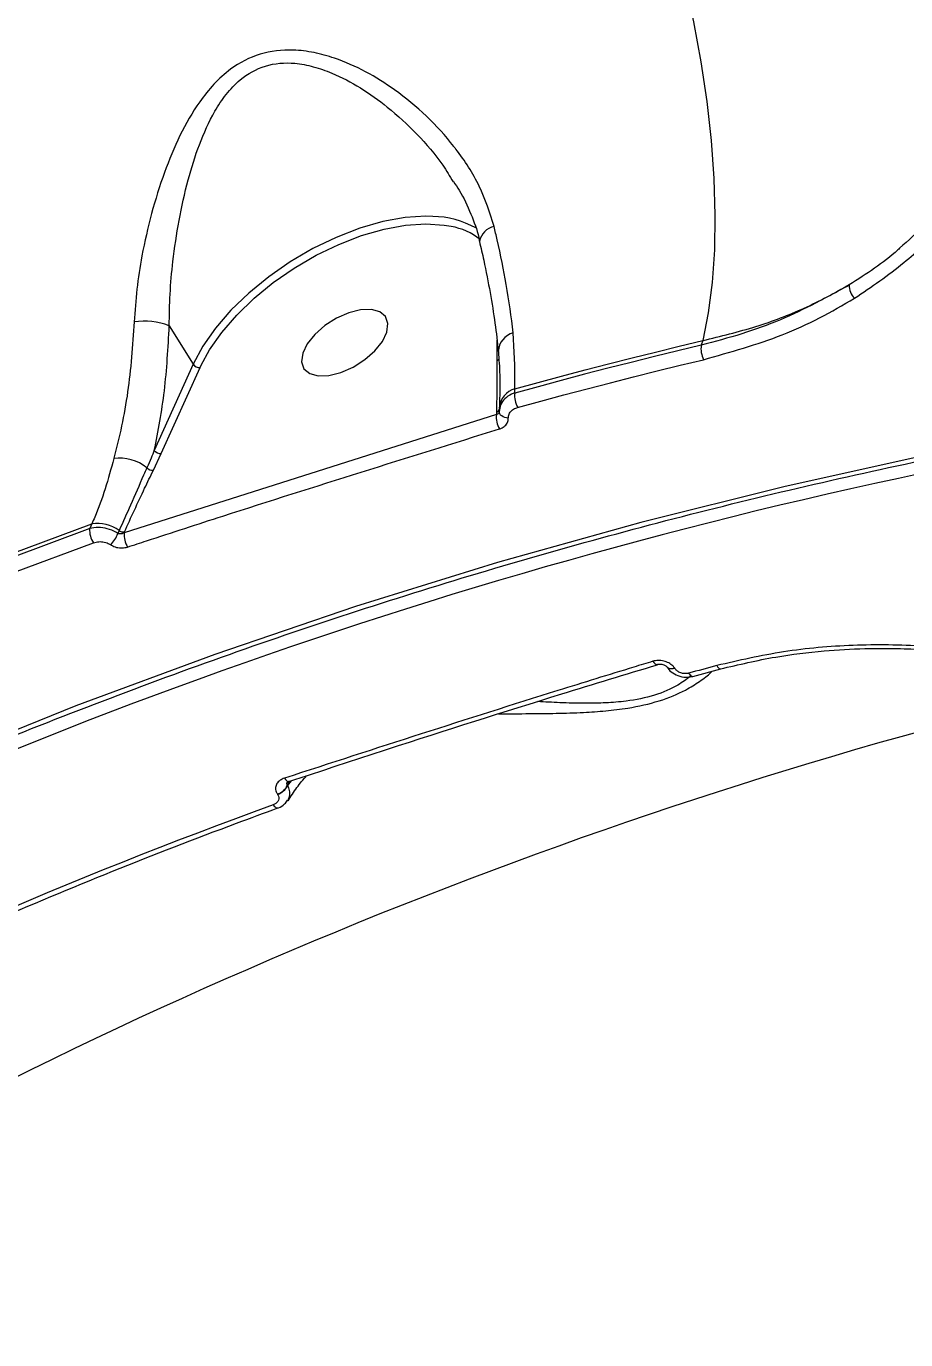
# Model space of a CAD drawing. Header units: millimetres. Extents: x -6879 to 7341, y -8047 to 7187.
# Drawn here: x -628.1 to -546.4, y 3357.6 to 3479.5 of the extents above; entities that cross this region are included whole.
import ezdxf

# ---------------------------------------------------------------- set-up
doc = ezdxf.new("R2010")
doc.units = ezdxf.units.MM
for name, color, linetype in [('DIKOM_ОБЪЕКТ', 7, 'Continuous'), ('DIKOM_РАЗМЕР_ЗОНА', 7, 'Continuous'), ('DIKOM_РАЗМЕР_ОБЪЕКТА', 7, 'Continuous')]:
    doc.layers.add(name, color=color, linetype=linetype)
doc.styles.add('style1', font='arial.ttf', dxfattribs={"width": 0.8})
doc.dimstyles.new('1-50', dxfattribs={"dimtxt": 300, "dimasz": 200, "dimexe": 100, "dimexo": 0, "dimgap": 100, "dimtad": 0, "dimdec": 0, "dimtxsty": 'style1', "dimcen": 0, "dimclrd": 7, "dimclre": 7, "dimadec": 1, "dimazin": 2, "dimtfac": 1, "dimtdec": 0, "dimtmove": 1, "dimatfit": 3, "dimfxl": 0, "dimlwd": 25, "dimlwe": 18, "dimarcsym": 0})

# ---------------------------------------------------------------- blocks, each defined once
blk = doc.blocks.new('*D20')
at = {"layer": 'Defpoints', "color": 0, "transparency": 16777216}
for p in [(-335.47, 4138.44), (-5198.79, -5966.88), (-1568.13, -5966.88)]:
    blk.add_point(p, dxfattribs=at)
at = {"layer": 'DIKOM_РАЗМЕР_ОБЪЕКТА', "color": 7, "lineweight": 18, "transparency": 16777216}
for p, q in [((-335.47, 4138.44), (-5298.79, 4138.44)), ((-1568.13, -5966.88), (-5298.79, -5966.88))]:
    blk.add_line(p, q, dxfattribs=at)
at = {"layer": 'DIKOM_РАЗМЕР_ОБЪЕКТА', "color": 7, "lineweight": 25, "transparency": 16777216}
for p, q in [((-5198.79, 3938.44), (-5198.79, -81.84)), ((-5198.79, -5766.88), (-5198.79, -1161.62))]:
    blk.add_line(p, q, dxfattribs=at)
at = {"layer": 'DIKOM_РАЗМЕР_ОБЪЕКТА', "color": 7, "transparency": 16777216}
for points in [[(-5232.12, 3938.44), (-5165.46, 3938.44), (-5198.79, 4138.44)], [(-5232.12, -5766.88), (-5165.46, -5766.88), (-5198.79, -5966.88)]]:
    blk.add_solid(points, dxfattribs=at)
at = {"layer": 'DIKOM_РАЗМЕР_ОБЪЕКТА', "color": 0, "transparency": 16777216, "insert": (-5198.79, -621.73), "char_height": 300, "attachment_point": 5, "rotation": 90, "style": 'style1'}
blk.add_mtext('10100', dxfattribs=at)
blk = doc.blocks.new('*D19')
at = {"layer": 'Defpoints', "color": 0, "transparency": 16777216}
for p in [(5624.04, 6094.27), (-4435.35, 2864.29), (5624.04, -2640.11)]:
    blk.add_point(p, dxfattribs=at)
at = {"layer": 'DIKOM_РАЗМЕР_ОБЪЕКТА', "color": 7, "lineweight": 18, "transparency": 16777216}
for p, q in [((-4435.35, 2864.29), (-4435.35, 6194.27)), ((5624.04, -2640.11), (5624.04, 6194.27))]:
    blk.add_line(p, q, dxfattribs=at)
at = {"layer": 'DIKOM_РАЗМЕР_ОБЪЕКТА', "color": 7, "lineweight": 25, "transparency": 16777216}
for p, q in [((-4235.35, 6094.27), (2113.67, 6094.27)), ((5424.04, 6094.27), (3193.46, 6094.27))]:
    blk.add_line(p, q, dxfattribs=at)
at = {"layer": 'DIKOM_РАЗМЕР_ОБЪЕКТА', "color": 7, "transparency": 16777216}
for points in [[(-4235.35, 6127.6), (-4235.35, 6060.94), (-4435.35, 6094.27)], [(5424.04, 6127.6), (5424.04, 6060.94), (5624.04, 6094.27)]]:
    blk.add_solid(points, dxfattribs=at)
at = {"layer": 'DIKOM_РАЗМЕР_ОБЪЕКТА', "color": 0, "transparency": 16777216, "insert": (2653.56, 6094.27), "char_height": 300, "attachment_point": 5, "style": 'style1'}
blk.add_mtext('10100', dxfattribs=at)
blk = doc.blocks.new('*D18')
at = {"layer": 'Defpoints', "color": 0, "transparency": 16777216}
for p in [(-342.29, 5666.7), (-6681.79, -8047.27), (-1651.48, -8047.27)]:
    blk.add_point(p, dxfattribs=at)
at = {"layer": 'DIKOM_РАЗМЕР_ЗОНА', "color": 7, "lineweight": 18, "transparency": 16777216}
for p, q in [((-342.29, 5666.7), (-6781.79, 5666.7)), ((-1651.48, -8047.27), (-6781.79, -8047.27))]:
    blk.add_line(p, q, dxfattribs=at)
at = {"layer": 'DIKOM_РАЗМЕР_ЗОНА', "color": 7, "lineweight": 25, "transparency": 16777216}
for p, q in [((-6681.79, 5466.7), (-6681.79, -340.84)), ((-6681.79, -7847.27), (-6681.79, -1420.62))]:
    blk.add_line(p, q, dxfattribs=at)
at = {"layer": 'DIKOM_РАЗМЕР_ЗОНА', "color": 7, "transparency": 16777216}
for points in [[(-6715.12, 5466.7), (-6648.46, 5466.7), (-6681.79, 5666.7)], [(-6715.12, -7847.27), (-6648.46, -7847.27), (-6681.79, -8047.27)]]:
    blk.add_solid(points, dxfattribs=at)
at = {"layer": 'DIKOM_РАЗМЕР_ЗОНА', "color": 0, "transparency": 16777216, "insert": (-6681.79, -880.73), "char_height": 300, "attachment_point": 5, "rotation": 90, "style": 'style1'}
blk.add_mtext('13700', dxfattribs=at)
blk = doc.blocks.new('*D17')
at = {"layer": 'Defpoints', "color": 0, "transparency": 16777216}
for p in [(-5935.35, 6990.27), (-5935.35, 998.27), (7340.79, -2830.86)]:
    blk.add_point(p, dxfattribs=at)
at = {"layer": 'DIKOM_РАЗМЕР_ЗОНА', "color": 7, "lineweight": 18, "transparency": 16777216}
for p, q in [((-5935.35, 998.27), (-5935.35, 7090.27)), ((7340.79, -2830.86), (7340.79, 7090.27))]:
    blk.add_line(p, q, dxfattribs=at)
at = {"layer": 'DIKOM_РАЗМЕР_ЗОНА', "color": 7, "lineweight": 25, "transparency": 16777216}
for p, q in [((-5735.35, 6990.27), (2016.67, 6990.27)), ((7140.79, 6990.27), (3096.46, 6990.27))]:
    blk.add_line(p, q, dxfattribs=at)
at = {"layer": 'DIKOM_РАЗМЕР_ЗОНА', "color": 7, "transparency": 16777216}
for points in [[(-5735.35, 7023.6), (-5735.35, 6956.94), (-5935.35, 6990.27)], [(7140.79, 7023.6), (7140.79, 6956.94), (7340.79, 6990.27)]]:
    blk.add_solid(points, dxfattribs=at)
at = {"layer": 'DIKOM_РАЗМЕР_ЗОНА', "color": 0, "transparency": 16777216, "insert": (2556.56, 6990.27), "char_height": 300, "attachment_point": 5, "style": 'style1'}
blk.add_mtext('13300', dxfattribs=at)

msp = doc.modelspace()

# ---------------------------------------------------------------- linework, layer by layer
at = {"layer": 'DIKOM_ОБЪЕКТ', "color": 7, "linetype": 'Continuous', "lineweight": 15}
for p, q in [((-614.8, 3451.72), (-612.58, 3448.14)), ((-584.37, 3450.41), (-584.39, 3449.83)), ((-584.39, 3449.83), (-584.39, 3448.47)), ((-565.27, 3450.35), (-565.41, 3449.92)), ((-612.58, 3448.14), (-616.19, 3440.14)), ((-615.55, 3439.85), (-611.94, 3447.85)), ((-611.94, 3447.85), (-611.85, 3448.05)), ((-582.72, 3445.47), (-582.71, 3445.87)), ((-584.43, 3443.69), (-584.43, 3443.47)), ((-584.15, 3444.11), (-584.16, 3443.8)), ((-584.43, 3443.47), (-619, 3432.49)), ((-616.28, 3438.3), (-615.55, 3439.85)), ((-621.99, 3433.34), (-622.19, 3432.88)), ((-619.45, 3432.71), (-619.58, 3432.43)), ((-619, 3432.49), (-618.96, 3432.57)), ((-569.49, 3420.26), (-569.47, 3420.27)), ((-568.59, 3420.04), (-568.57, 3420.01)), ((-567.86, 3419.9), (-567.87, 3419.91)), ((-566.19, 3419.15), (-563.58, 3419.86)), ((-603.82, 3409.04), (-603.67, 3409.42)), ((-603.49, 3409.46), (-603.81, 3409.02)), ((-604.76, 3408.22), (-604.75, 3408.2)), ((-603.81, 3409.02), (-603.82, 3409.04)), ((-604.71, 3406.94), (-604.7, 3406.94))]:
    msp.add_line(p, q, dxfattribs=at)
at = {"layer": 'DIKOM_ОБЪЕКТ', "color": 7, "linetype": 'Continuous', "lineweight": 15, "flags": 128}
for points in [[(-572.88, 3501.13), (-571.5, 3497.91), (-570.21, 3494.52), (-569.01, 3491), (-567.93, 3487.38), (-566.96, 3483.69), (-566.13, 3479.96), (-565.43, 3476.23), (-564.88, 3472.54), (-564.48, 3468.92), (-564.22, 3465.39), (-564.13, 3462), (-564.18, 3458.77), (-564.4, 3455.73), (-564.76, 3452.92), (-565.27, 3450.35)], [(-590.32, 3461.88), (-590.98, 3461.89), (-592.91, 3461.76), (-594.97, 3461.39), (-597.12, 3460.77), (-599.3, 3459.93), (-601.46, 3458.89), (-603.57, 3457.66), (-605.57, 3456.27), (-607.42, 3454.76), (-609.08, 3453.16), (-610.52, 3451.49), (-611.69, 3449.81), (-612.58, 3448.14)], [(-611.85, 3448.05), (-611.07, 3449.47), (-609.93, 3451.1), (-608.54, 3452.71), (-606.93, 3454.27), (-605.14, 3455.73), (-603.2, 3457.08), (-601.15, 3458.27), (-599.05, 3459.28), (-596.94, 3460.1), (-594.86, 3460.69), (-592.86, 3461.06), (-590.99, 3461.19), (-589.27, 3461.07), (-588.63, 3460.96)], [(-598.86, 3447.38), (-597.72, 3447.89), (-596.64, 3448.58), (-595.71, 3449.4), (-595.01, 3450.27), (-594.59, 3451.14), (-594.49, 3451.93), (-594.71, 3452.58), (-595.24, 3453.02), (-596.03, 3453.24), (-597.03, 3453.21), (-598.14, 3452.92), (-599.28, 3452.42), (-600.36, 3451.73), (-601.29, 3450.91), (-601.99, 3450.03), (-602.41, 3449.17), (-602.51, 3448.38), (-602.29, 3447.73), (-601.76, 3447.28), (-600.97, 3447.07), (-599.98, 3447.1), (-598.86, 3447.38)], [(-565.41, 3449.92), (-567.58, 3449.4), (-569.75, 3448.86), (-571.92, 3448.32), (-574.08, 3447.77), (-576.25, 3447.21), (-578.41, 3446.64), (-580.56, 3446.06), (-582.72, 3445.47)], [(-582.71, 3445.87), (-580.54, 3446.46), (-578.37, 3447.04), (-576.19, 3447.62), (-574.01, 3448.18), (-571.83, 3448.74), (-569.65, 3449.28), (-567.46, 3449.82), (-565.27, 3450.35)], [(-582.45, 3444.14), (-580.3, 3444.72), (-578.15, 3445.3), (-576, 3445.87), (-573.84, 3446.43), (-571.68, 3446.98), (-569.51, 3447.52), (-567.35, 3448.05), (-565.18, 3448.57)], [(-503.03, 3446.56), (-516.79, 3444.67), (-530.48, 3442.42), (-544.09, 3439.79), (-557.6, 3436.8), (-571.01, 3433.44), (-584.32, 3429.72), (-597.5, 3425.64), (-610.56, 3421.2), (-623.48, 3416.41), (-636.26, 3411.26), (-648.89, 3405.77), (-661.35, 3399.93), (-673.65, 3393.75), (-685.77, 3387.23), (-697.7, 3380.38), (-709.44, 3373.2), (-720.99, 3365.7), (-732.32, 3357.88), (-743.44, 3349.74), (-754.34, 3341.3), (-765, 3332.55)], [(-583.32, 3443.13), (-583.49, 3443.16), (-583.65, 3443.2), (-583.8, 3443.26), (-583.93, 3443.34), (-584.03, 3443.43), (-584.1, 3443.53), (-584.15, 3443.63), (-584.16, 3443.74)], [(-679.81, 3408.18), (-672.76, 3411.71), (-665.66, 3415.13), (-658.51, 3418.44), (-651.3, 3421.64), (-644.04, 3424.73), (-636.74, 3427.71), (-629.39, 3430.58), (-621.99, 3433.34)], [(-622.19, 3432.88), (-629.55, 3430.13), (-636.87, 3427.28), (-644.13, 3424.31), (-651.35, 3421.24), (-658.52, 3418.05), (-665.64, 3414.76), (-672.71, 3411.35), (-679.72, 3407.84)], [(-679.24, 3406.59), (-672.24, 3410.09), (-665.19, 3413.49), (-658.09, 3416.77), (-650.93, 3419.95), (-643.73, 3423.02), (-636.48, 3425.98), (-629.18, 3428.83), (-621.84, 3431.57)], [(-569.89, 3420.56), (-569.8, 3420.44), (-569.71, 3420.35), (-569.62, 3420.29), (-569.54, 3420.26), (-569.49, 3420.26)], [(-567.87, 3419.91), (-568.02, 3419.88), (-568.16, 3419.86), (-568.29, 3419.87), (-568.41, 3419.9), (-568.5, 3419.95), (-568.57, 3420.02), (-568.59, 3420.04)], [(-567.86, 3419.9), (-568.01, 3419.86), (-568.15, 3419.85), (-568.28, 3419.85), (-568.4, 3419.88), (-568.49, 3419.93), (-568.56, 3420), (-568.58, 3420.02)], [(-566.58, 3419.46), (-566.5, 3419.35), (-566.43, 3419.26), (-566.35, 3419.2), (-566.28, 3419.16), (-566.22, 3419.15), (-566.19, 3419.15)], [(-604.1, 3409.71), (-604.01, 3409.59), (-603.93, 3409.5), (-603.84, 3409.44), (-603.76, 3409.41), (-603.71, 3409.41)], [(-605.14, 3407.23), (-605.05, 3407.12), (-604.97, 3407.04), (-604.89, 3406.98), (-604.81, 3406.94), (-604.75, 3406.93), (-604.71, 3406.94)]]:
    msp.add_lwpolyline(points, dxfattribs=at)
at = {"layer": 'DIKOM_ОБЪЕКТ', "color": 7, "linetype": 'Continuous', "lineweight": 15}
for centre, radius, start, end in [((-590.49, 3453.32), 8.56, 61.0004, 88.8143), ((-589.85, 3454.63), 6.44, 52.4145, 79.0492), ((-584.28, 3459.24), 1.74, 102.0849, 169.4507), ((-550.17, 3455.38), 1.49, 174.7483, 227.8007), ((-617.11, 3445.77), 6.38, 68.8411, 98.5642), ((-582.35, 3449.24), 1.9, 105.6398, 177.2353), ((-563.19, 3449.6), 2.24, 171.8157, 207.3375), ((-584.57, 3448.91), 0.475, 291.7032, 322.5481), ((-612.02, 3448.52), 0.675, 214.1635, 277.3665), ((-442.3, 2950.01), 498.67, 96.923, 130.1129), ((-582.14, 3443.93), 2.02, 106.2804, 175.0134), ((-580.52, 3445.21), 2.21, 173.2956, 209.1988), ((-584.55, 3444.07), 0.401, 288.1446, 355.1952), ((-582.32, 3443.24), 2.12, 173.8668, 211.3116), ((-615.63, 3440.52), 0.675, 214.1673, 277.3786), ((-619.41, 3435.34), 4.08, 51.6201, 97.6639), ((-616.34, 3439), 0.698, 220.4272, 275.3298), ((-620.05, 3432.75), 2.15, 176.755, 213.5219), ((-621.47, 3430), 3.37, 53.2554, 98.8742), ((-619.05, 3433.25), 0.677, 232.9893, 277.243), ((-622.63, 3433.6), 3.27, 317.049, 339.0691), ((-616.76, 3432.34), 2.24, 176.1202, 211.4519), ((-436.59, 2941.66), 495.16, 104.9061, 105.2192), ((-419.25, 2959.33), 471.81, 104.8843, 122.1516), ((-605.23, 3409.7), 1.55, 287.4309, 335.0587), ((-605.21, 3409.68), 1.55, 287.4319, 335.0607), ((-439.49, 2951.3), 485.09, 109.967, 117.0688)]:
    msp.add_arc(centre, radius, start, end, dxfattribs=at)
for points, knots in [([(-489.08, 4127.55), (-490.59, 4126.66), (-494.65, 4124.25), (-501.09, 4119.29), (-508.29, 4112.38), (-515.29, 4104.17), (-522.04, 4094.64), (-528.51, 4083.81), (-534.57, 4071.9), (-540.2, 4058.98), (-545.4, 4045.14), (-550.25, 4030.15), (-554.73, 4014.02), (-558.81, 3996.78), (-562.4, 3978.8), (-565.49, 3960.16), (-568.1, 3940.97), (-570.27, 3920.89), (-571.98, 3899.98), (-573.2, 3878.27), (-573.9, 3856.51), (-574.11, 3834.8), (-573.87, 3813.23), (-573.18, 3791.2), (-572.02, 3768.75), (-570.39, 3745.95), (-568.3, 3722.98), (-565.74, 3699.93), (-562.71, 3676.84), (-559.21, 3653.67), (-555.22, 3630.47), (-550.74, 3607.33), (-545.89, 3584.77), (-540.67, 3562.84), (-535.12, 3541.59), (-529.16, 3520.69), (-522.79, 3500.2), (-516.01, 3480.25), (-509.41, 3462.33), (-504.99, 3451.4), (-503.03, 3446.56)], [0, 0, 0, 0, 0.015652, 0.042167, 0.068704, 0.09522, 0.122506, 0.149814, 0.177101, 0.203617, 0.230153, 0.256669, 0.283955, 0.311264, 0.33855, 0.365066, 0.391602, 0.418118, 0.445404, 0.472713, 0.499999, 0.52556, 0.55114, 0.576701, 0.602949, 0.629218, 0.655467, 0.681983, 0.708519, 0.735035, 0.762321, 0.78963, 0.816916, 0.843432, 0.869969, 0.896485, 0.923771, 0.951079, 0.978366, 1, 1, 1, 1]), ([(-551.17, 3454.27), (-549.6, 3455.34), (-546.69, 3457.3), (-543.16, 3460.74), (-540.32, 3464.3), (-538.03, 3468.18), (-536.33, 3472.32), (-535.21, 3476.69), (-534.68, 3481.24), (-534.78, 3485.94), (-535.42, 3490.72), (-536.34, 3493.91), (-536.8, 3495.51)], [0, 0, 0, 0, 0.116681, 0.215085, 0.313797, 0.4122, 0.510062, 0.608227, 0.706085, 0.803954, 0.902133, 1, 1, 1, 1]), ([(-537.51, 3495.88), (-536.87, 3493.56), (-535.91, 3490.05), (-535.5, 3485.41), (-535.49, 3480.83), (-536.15, 3476.4), (-537.46, 3472.21), (-539.21, 3468.18), (-541.6, 3464.46), (-544.5, 3461.13), (-546.17, 3459.64), (-546.98, 3458.92)], [0, 0, 0, 0, 0.164738, 0.249569, 0.334404, 0.49926, 0.584127, 0.668989, 0.834935, 0.920361, 1, 1, 1, 1]), ([(-584.64, 3460.94), (-585.04, 3462.2), (-585.85, 3464.73), (-587.41, 3467.12), (-589.08, 3469.29), (-590.86, 3471.25), (-593.65, 3473.55), (-596.53, 3475.37), (-599.07, 3476.5), (-601.35, 3477.13), (-603.69, 3477.43), (-606.43, 3477.12), (-608.9, 3475.83), (-610.69, 3474.19), (-612.31, 3472.15), (-613.87, 3469.42), (-615.32, 3465.91), (-616.5, 3462.15), (-617.32, 3458.5), (-617.85, 3455.11), (-617.99, 3453.09), (-618.06, 3452.08)], [0, 0, 0, 0, 0.072692, 0.145523, 0.151132, 0.217331, 0.283541, 0.337715, 0.391816, 0.425489, 0.459109, 0.513453, 0.567938, 0.604496, 0.641122, 0.702963, 0.764912, 0.830904, 0.896871, 0.948453, 1, 1, 1, 1]), ([(-614.8, 3451.72), (-614.79, 3452.7), (-614.76, 3454.67), (-614.46, 3457.95), (-613.93, 3461.52), (-613.12, 3465.17), (-612.05, 3468.59), (-610.86, 3471.25), (-609.55, 3473.24), (-608.08, 3474.81), (-605.94, 3476.03), (-603.48, 3476.22), (-601.4, 3475.82), (-599.33, 3475.09), (-597, 3473.85), (-594.33, 3471.94), (-591.76, 3469.54), (-589.68, 3467.19), (-588.76, 3465.61), (-588.45, 3465.09)], [0, 0, 0, 0, 0.059682, 0.12035, 0.196563, 0.274143, 0.344092, 0.415452, 0.455052, 0.495629, 0.553282, 0.610854, 0.647262, 0.684597, 0.745609, 0.80786, 0.88425, 0.961956, 1, 1, 1, 1]), ([(-588.4, 3465.11), (-588.23, 3464.84), (-587.58, 3463.88), (-586.79, 3462.14), (-586.17, 3460.53), (-586.02, 3459.67), (-586, 3459.54)], [0, 0, 0, 0, 0.153211, 0.554142, 0.93547, 1, 1, 1, 1]), ([(-582.86, 3451.07), (-583.05, 3452.53), (-583.4, 3455.25), (-584.11, 3458.68), (-584.54, 3460.53), (-584.64, 3460.94)], [0, 0, 0, 0, 0.4786902, 0.8843832, 1, 1, 1, 1]), ([(-586, 3459.55), (-585.86, 3458.96), (-585.48, 3457.33), (-585, 3454.78), (-584.53, 3451.94), (-584.34, 3450.2), (-584.25, 3449.34)], [0, 0, 0, 0, 0.158621, 0.440856, 0.722708, 1, 1, 1, 1]), ([(-546.98, 3458.92), (-547.04, 3458.87), (-548.42, 3457.58), (-550.07, 3456.53), (-551.66, 3455.52)], [0, 0, 0, 0, 0.0416619, 1, 1, 1, 1]), ([(-551.66, 3455.52), (-553.73, 3454.37), (-556.88, 3452.63), (-561.62, 3450.92), (-564.14, 3450.25), (-565.41, 3449.92)], [0, 0, 0, 0, 0.492816, 0.74641, 1, 1, 1, 1]), ([(-565.27, 3450.35), (-563.6, 3450.75), (-560.32, 3451.55), (-555.75, 3453.29), (-553.03, 3454.77), (-551.66, 3455.52)], [0, 0, 0, 0, 0.339549, 0.667768, 1, 1, 1, 1]), ([(-565.18, 3448.57), (-562.7, 3449.27), (-558.94, 3450.33), (-554.37, 3452.41), (-552.24, 3453.65), (-551.17, 3454.27)], [0, 0, 0, 0, 0.492767, 0.746379, 1, 1, 1, 1]), ([(-618.06, 3452.08), (-618.21, 3449.88), (-618.53, 3445.42), (-619.43, 3441.35), (-619.95, 3439.4), (-619.95, 3439.39)], [0, 0, 0, 0, 0.4913931, 0.9970623, 1, 1, 1, 1]), ([(-616.19, 3440.14), (-615.84, 3441.95), (-615.13, 3445.62), (-614.91, 3449.67), (-614.8, 3451.72)], [0, 0, 0, 0, 0.494766, 1, 1, 1, 1]), ([(-582.71, 3445.87), (-582.71, 3446.05), (-582.68, 3447.61), (-582.77, 3449.45), (-582.86, 3451.07)], [0, 0, 0, 0, 0.117868, 1, 1, 1, 1]), ([(-584.39, 3448.47), (-584.38, 3447.31), (-584.37, 3445.72), (-584.42, 3444.11), (-584.43, 3443.69)], [0, 0, 0, 0, 0.735304, 1, 1, 1, 1]), ([(-584.24, 3449.33), (-584.19, 3448.6), (-584.07, 3447), (-584.12, 3445.23), (-584.15, 3444.31), (-584.15, 3444.13)], [0, 0, 0, 0, 0.401931, 0.88109, 1, 1, 1, 1]), ([(-764.38, 3332.34), (-762.69, 3333.75), (-757.79, 3337.85), (-749.53, 3344.44), (-739.54, 3352.04), (-729.37, 3359.37), (-719.01, 3366.44), (-708.49, 3373.25), (-697.8, 3379.79), (-686.95, 3386.05), (-675.95, 3392.04), (-664.79, 3397.76), (-653.5, 3403.19), (-642.07, 3408.33), (-630.51, 3413.19), (-618.82, 3417.75), (-607.02, 3422.03), (-595.11, 3426.01), (-583.09, 3429.69), (-570.98, 3433.07), (-558.77, 3436.15), (-546.48, 3438.93), (-534.12, 3441.4), (-521.68, 3443.56), (-511.2, 3445.13), (-504.86, 3445.94), (-502.7, 3446.21)], [0, 0, 0, 0, 0.022818, 0.066219, 0.10962, 0.153022, 0.196424, 0.239825, 0.283227, 0.326629, 0.370031, 0.413432, 0.456834, 0.500236, 0.543637, 0.587039, 0.630441, 0.673843, 0.717244, 0.760645, 0.804047, 0.847448, 0.890849, 0.93425, 0.97765, 1, 1, 1, 1]), ([(-582.72, 3445.47), (-582.82, 3445.44), (-583.17, 3445.31), (-583.67, 3444.97), (-584.09, 3444.4), (-584.14, 3443.96), (-584.16, 3443.74)], [0, 0, 0, 0, 0.120985, 0.414449, 0.706942, 1, 1, 1, 1]), ([(-584.16, 3443.74), (-584.17, 3443.7), (-584.18, 3443.61), (-584.26, 3443.52), (-584.35, 3443.48), (-584.42, 3443.47), (-584.43, 3443.47)], [0, 0, 0, 0, 0.292896, 0.592404, 0.900792, 1, 1, 1, 1]), ([(-583.32, 3443.13), (-583.3, 3443.26), (-583.27, 3443.53), (-583.02, 3443.86), (-582.72, 3444.05), (-582.51, 3444.12), (-582.45, 3444.14)], [0, 0, 0, 0, 0.292774, 0.585138, 0.878814, 1, 1, 1, 1]), ([(-584.14, 3442.14), (-584.09, 3442.15), (-583.9, 3442.22), (-583.61, 3442.41), (-583.36, 3442.74), (-583.33, 3443), (-583.32, 3443.13)], [0, 0, 0, 0, 0.0963871, 0.3986055, 0.6991124, 1, 1, 1, 1]), ([(-618.68, 3431.17), (-618.08, 3431.36), (-615.13, 3432.33), (-603.6, 3436.08), (-592.69, 3439.47), (-584.14, 3442.14)], [0, 0, 0, 0, 0.051225, 0.256126, 1, 1, 1, 1]), ([(-616.19, 3440.14), (-616.29, 3439.91), (-616.51, 3439.37), (-616.74, 3438.84), (-616.87, 3438.54)], [0, 0, 0, 0, 0.440368, 1, 1, 1, 1]), ([(-619.95, 3439.39), (-620.21, 3438.44), (-620.74, 3436.53), (-621.44, 3434.57), (-621.9, 3433.54), (-621.99, 3433.34)], [0, 0, 0, 0, 0.443888, 0.891115, 1, 1, 1, 1]), ([(-616.87, 3438.54), (-616.98, 3438.31), (-617.49, 3437.14), (-618.35, 3435.18), (-619.1, 3433.49), (-619.45, 3432.71)], [0, 0, 0, 0, 0.117893, 0.589479, 1, 1, 1, 1]), ([(-618.96, 3432.57), (-618.35, 3433.93), (-617.48, 3435.83), (-616.55, 3437.74), (-616.28, 3438.3)], [0, 0, 0, 0, 0.708828, 1, 1, 1, 1]), ([(-619.58, 3432.43), (-619.64, 3432.47), (-619.93, 3432.66), (-620.55, 3432.91), (-621.41, 3433.04), (-621.93, 3432.93), (-622.19, 3432.88)], [0, 0, 0, 0, 0.0814316, 0.3858083, 0.6936734, 1, 1, 1, 1]), ([(-621.84, 3431.57), (-621.68, 3431.61), (-621.36, 3431.7), (-620.83, 3431.64), (-620.45, 3431.51), (-620.27, 3431.4), (-620.24, 3431.38)], [0, 0, 0, 0, 0.307808, 0.615892, 0.919123, 1, 1, 1, 1]), ([(-620.24, 3431.38), (-620.21, 3431.36), (-620.05, 3431.26), (-619.7, 3431.12), (-619.17, 3431.05), (-618.84, 3431.13), (-618.68, 3431.17)], [0, 0, 0, 0, 0.052425, 0.364968, 0.682787, 1, 1, 1, 1]), ([(-619, 3432.49), (-619.06, 3432.46), (-619.18, 3432.4), (-619.38, 3432.38), (-619.51, 3432.4), (-619.57, 3432.43), (-619.58, 3432.43)], [0, 0, 0, 0, 0.334403, 0.654785, 0.951839, 1, 1, 1, 1]), ([(-496.19, 3397), (-497.23, 3398.4), (-499.32, 3401.2), (-503.37, 3405.2), (-508.01, 3408.96), (-513.24, 3412.39), (-518.96, 3415.41), (-525.07, 3417.94), (-531.47, 3419.93), (-538.06, 3421.32), (-544.72, 3422.07), (-551.33, 3422.14), (-557.82, 3421.58), (-561.91, 3420.63), (-563.96, 3420.16)], [0, 0, 0, 0, 0.083619, 0.167167, 0.250419, 0.333854, 0.417304, 0.50049, 0.583739, 0.667139, 0.750459, 0.833396, 0.91663, 1, 1, 1, 1]), ([(-563.62, 3419.85), (-561.92, 3420.25), (-558.79, 3421), (-554.27, 3421.54), (-550.49, 3421.76), (-547.37, 3421.77), (-544.66, 3421.65), (-540.31, 3421.3), (-534.15, 3420.32), (-527.24, 3418.39), (-521.46, 3416.17), (-516.86, 3413.99), (-513.37, 3412.02), (-510.72, 3410.34), (-508.5, 3408.81), (-505.87, 3406.81), (-502.86, 3404.18), (-499.63, 3400.9), (-497.79, 3398.43), (-496.8, 3397.1)], [0, 0, 0, 0, 0.070177, 0.129735, 0.178604, 0.217131, 0.249345, 0.282173, 0.382648, 0.484138, 0.552, 0.618975, 0.681522, 0.710898, 0.746111, 0.792425, 0.849963, 0.919286, 1, 1, 1, 1]), ([(-569.89, 3420.56), (-570.48, 3420.38), (-573.42, 3419.48), (-584.8, 3415.97), (-595.63, 3412.46), (-604.1, 3409.71)], [0, 0, 0, 0, 0.051709, 0.258551, 1, 1, 1, 1]), ([(-567.87, 3419.91), (-567.92, 3419.99), (-568.06, 3420.17), (-568.41, 3420.42), (-568.88, 3420.6), (-569.41, 3420.67), (-569.73, 3420.6), (-569.89, 3420.56)], [0, 0, 0, 0, 0.134239, 0.346962, 0.563203, 0.781726, 1, 1, 1, 1]), ([(-603.7, 3409.39), (-600.64, 3410.4), (-592.18, 3413.19), (-580.77, 3416.81), (-572.44, 3419.34), (-569.48, 3420.24)], [0, 0, 0, 0, 0.267446, 0.739725, 1, 1, 1, 1]), ([(-584.22, 3415.67), (-583.27, 3415.68), (-581.56, 3415.7), (-578.88, 3415.72), (-576.52, 3415.79), (-574.28, 3415.94), (-571.89, 3416.23), (-569.24, 3416.82), (-567.02, 3417.75), (-565.54, 3418.68), (-564.72, 3419.29), (-564.43, 3419.6), (-564.39, 3419.64)], [0, 0, 0, 0, 0.143075, 0.256545, 0.369883, 0.4586882, 0.5473242, 0.6785025, 0.8099955, 0.8984367, 0.9870468, 1, 1, 1, 1]), ([(-566.33, 3419.25), (-566.37, 3419.22), (-566.7, 3418.91), (-567.71, 3418.22), (-569.66, 3417.33), (-572.09, 3416.85), (-574.28, 3416.68), (-576.35, 3416.64), (-578.48, 3416.7), (-579.91, 3416.78), (-580.58, 3416.82)], [0, 0, 0, 0, 0.014936, 0.133627, 0.303219, 0.472562, 0.588532, 0.707893, 0.861569, 1, 1, 1, 1]), ([(-569.47, 3420.26), (-569.46, 3420.27), (-569.41, 3420.29), (-569.27, 3420.3), (-569.08, 3420.29), (-568.89, 3420.25), (-568.74, 3420.18), (-568.64, 3420.1), (-568.6, 3420.05), (-568.59, 3420.04), (-568.59, 3420.04)], [0, 0, 0, 0, 0.043477, 0.207459, 0.371069, 0.526279, 0.662388, 0.805658, 0.960634, 1, 1, 1, 1]), ([(-568.56, 3420.03), (-568.55, 3419.99), (-568.44, 3419.77), (-568.04, 3419.44), (-567.4, 3419.13), (-566.73, 3419.03), (-566.35, 3419.14), (-566.2, 3419.19)], [0, 0, 0, 0, 0.04347, 0.289586, 0.554539, 0.832137, 1, 1, 1, 1]), ([(-566.58, 3419.46), (-566.58, 3419.45), (-566.68, 3419.43), (-566.89, 3419.4), (-567.18, 3419.44), (-567.45, 3419.53), (-567.69, 3419.68), (-567.8, 3419.83), (-567.86, 3419.9)], [0, 0, 0, 0, 0.004234, 0.219728, 0.435448, 0.56816, 0.793764, 1, 1, 1, 1]), ([(-563.96, 3420.16), (-563.91, 3420.09), (-563.82, 3419.95), (-563.69, 3419.85), (-563.64, 3419.86), (-563.62, 3419.87)], [0, 0, 0, 0, 0.415354, 0.830596, 1, 1, 1, 1]), ([(-604.1, 3409.71), (-604.25, 3409.65), (-604.54, 3409.53), (-604.83, 3409.21), (-604.95, 3408.84), (-604.92, 3408.49), (-604.8, 3408.29), (-604.76, 3408.22)], [0, 0, 0, 0, 0.218252, 0.436801, 0.653055, 0.865808, 1, 1, 1, 1]), ([(-603.85, 3409.34), (-603.85, 3409.34), (-603.86, 3409.32), (-603.82, 3409.37), (-603.72, 3409.41), (-603.63, 3409.43), (-603.6, 3409.44)], [0, 0, 0, 0, 0.165653, 0.508996, 0.809159, 1, 1, 1, 1]), ([(-603.77, 3407.59), (-603.5, 3408.01), (-602.96, 3408.88), (-602.36, 3409.58), (-602.05, 3409.93)], [0, 0, 0, 0, 0.490832, 1, 1, 1, 1]), ([(-604.75, 3408.2), (-604.74, 3408.19), (-604.68, 3408.1), (-604.62, 3407.92), (-604.64, 3407.7), (-604.74, 3407.5), (-604.89, 3407.34), (-605.06, 3407.26), (-605.14, 3407.23)], [0, 0, 0, 0, 0.034021, 0.252243, 0.470577, 0.59799, 0.819362, 1, 1, 1, 1]), ([(-603.82, 3409.04), (-603.84, 3409.07), (-603.87, 3409.13), (-603.89, 3409.23), (-603.85, 3409.31), (-603.84, 3409.34)], [0, 0, 0, 0, 0.2766356, 0.7166581, 1, 1, 1, 1]), ([(-603.82, 3407.63), (-603.81, 3407.63), (-603.73, 3407.71), (-603.64, 3407.98), (-603.57, 3408.42), (-603.69, 3408.8), (-603.79, 3409), (-603.81, 3409.02)], [0, 0, 0, 0, 0.019735, 0.230022, 0.58898, 0.944839, 1, 1, 1, 1]), ([(-659.74, 3382.99), (-657.81, 3383.97), (-652.2, 3386.81), (-642.81, 3391.29), (-631.52, 3396.34), (-620.1, 3401.1), (-611.14, 3404.58), (-605.99, 3406.47), (-604.71, 3406.94)], [0, 0, 0, 0, 0.108266, 0.314201, 0.520137, 0.726073, 0.932006, 1, 1, 1, 1]), ([(-604.71, 3406.95), (-604.7, 3406.95), (-604.46, 3407.01), (-604.11, 3407.23), (-603.9, 3407.54), (-603.82, 3407.66)], [0, 0, 0, 0, 0.041866, 0.618414, 1, 1, 1, 1])]:
    msp.add_open_spline(points, degree=3, knots=knots, dxfattribs=at)

# ---------------------------------------------------------------- dimensions: what is measured, and where the dimension line sits
at = {"layer": 'DIKOM_РАЗМЕР_ЗОНА'}
dim = msp.add_linear_dim(base=(-5935.35, 6990.27), p1=(7340.79, -2830.86), p2=(-5935.35, 998.27), text='13300', dimstyle='1-50', override={"dimscale": 1, "dimtix": 0, "dimtofl": 1, "dimtmove": 1, "dimatfit": 3}, dxfattribs=at)
dim.commit()
dim.dimension.update_dxf_attribs({"geometry": '*D17', "text_midpoint": (2556.56, 6990.27), "dimtype": 160})
dim = msp.add_linear_dim(base=(-6681.79, -8047.27), p1=(-342.29, 5666.7), p2=(-1651.48, -8047.27), angle=270, text='13700', dimstyle='1-50', override={"dimscale": 1, "dimtix": 0, "dimtofl": 1, "dimtmove": 1, "dimatfit": 3}, dxfattribs=at)
dim.commit()
dim.dimension.update_dxf_attribs({"geometry": '*D18', "text_midpoint": (-6681.79, -880.73), "dimtype": 160})
at = {"layer": 'DIKOM_РАЗМЕР_ОБЪЕКТА'}
dim = msp.add_linear_dim(base=(5624.04, 6094.27), p1=(-4435.35, 2864.29), p2=(5624.04, -2640.11), text='10100', dimstyle='1-50', override={"dimscale": 1, "dimtix": 0, "dimtofl": 1, "dimtmove": 1, "dimatfit": 3}, dxfattribs=at)
dim.commit()
dim.dimension.update_dxf_attribs({"geometry": '*D19', "text_midpoint": (2653.56, 6094.27), "dimtype": 160})
dim = msp.add_linear_dim(base=(-5198.79, -5966.88), p1=(-335.47, 4138.44), p2=(-1568.13, -5966.88), angle=270, text='10100', dimstyle='1-50', override={"dimscale": 1, "dimtix": 0, "dimtofl": 1, "dimtmove": 1, "dimatfit": 3}, dxfattribs=at)
dim.commit()
dim.dimension.update_dxf_attribs({"geometry": '*D20', "text_midpoint": (-5198.79, -621.73), "dimtype": 160})

doc.saveas('drawing.dxf')
